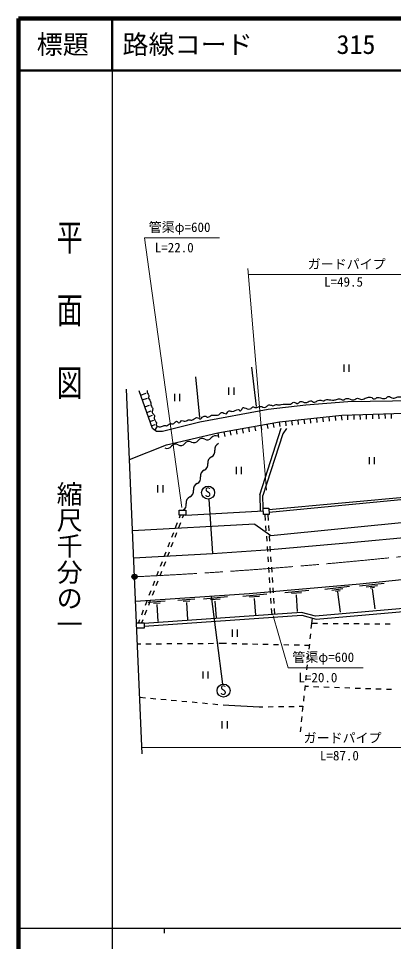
# Model space of a CAD drawing. Units: millimetres at full size, sheet at 1:1000; details may follow other scales. Extents: x 40000 to 680000, y 20000 to 380000.
# Drawn here: x 40000 to 112099, y 202409 to 380000 of the extents above; entities that cross this region are included whole.
import ezdxf
from ezdxf.enums import TextEntityAlignment as Align

# ---------------------------------------------------------------- set-up
doc = ezdxf.new("R2010")
doc.units = ezdxf.units.MM
doc.header["$LTSCALE"] = 1000
doc.header["$PDMODE"] = 32
doc.header["$PDSIZE"] = 500
doc.linetypes.add('CHAIN', pattern=[18.5, 12, -1.5, 3.5, -1.5])
for name, color, linetype, lineweight in [('M-BGD', 7, 'Continuous', 25), ('M-BMK', 2, 'CHAIN', 13), ('M-BMK-SRVR', 3, 'Continuous', 25), ('M-STR-HTXT', 7, 'Continuous', 13), ('M-TTL', 2, 'Continuous', 140), ('M-TTL-BAND', 7, 'Continuous', 25), ('M-TTL-LINE', 7, 'Continuous', 50)]:
    doc.layers.add(name, color=color, linetype=linetype, lineweight=lineweight)
doc.layers.add('M-OTRS', color=6, linetype='Continuous')
doc.layers.add('M-TTL-TXT', color=7, linetype='Continuous')
doc.styles.add('@ＭＳ ゴシック', font='')
doc.styles.add('ＭＳ ゴシック', font='')
doc.styles.get('@ＭＳ ゴシック').set_extended_font_data('@MS Gothic')
doc.styles.get('ＭＳ ゴシック').set_extended_font_data('MS Gothic')

msp = doc.modelspace()

# ---------------------------------------------------------------- linework, layer by layer
at = {"layer": 'M-BGD'}
for p, q in [((84788, 312905), (85717, 305377)), ((102525, 313422), (102525, 312022)), ((103575, 312022), (103575, 313422)), ((74031, 311053), (74794, 303259)), ((65739, 301103), (63179, 308388)), ((63480, 307532), (64552, 307909)), ((70001, 307775), (70001, 306375)), ((71051, 306375), (71051, 307775)), ((80389, 308999), (80389, 307599)), ((81439, 307599), (81439, 308999)), ((63805, 306605), (64786, 306949)), ((64275, 305269), (65160, 305580)), ((95243, 305579), (88009, 304787)), ((103303, 306226), (95243, 305579)), ((116577, 306471), (103303, 306226)), ((64649, 304204), (65499, 304503)), ((64936, 303388), (65788, 303688)), ((88009, 304787), (74842, 302311)), ((102132, 303647), (120142, 304240)), ((103243, 303684), (103273, 302784)), ((104442, 303723), (104472, 302824)), ((105642, 303763), (105671, 302863)), ((106841, 303802), (106871, 302903)), ((108040, 303842), (108070, 302942)), ((109240, 303881), (109269, 302982)), ((110439, 303921), (110469, 303021)), ((111639, 303960), (111668, 303061)), ((65271, 302433), (66022, 302697)), ((74842, 302311), (67681, 300506)), ((78299, 300273), (90204, 302423)), ((87746, 301979), (87906, 301093)), ((88927, 302192), (89087, 301307)), ((90108, 302406), (90268, 301520)), ((90204, 302423), (102132, 303647)), ((91301, 302535), (91392, 301640)), ((92494, 302658), (92586, 301763)), ((93688, 302781), (93780, 301885)), ((94882, 302903), (94974, 302008)), ((96076, 303026), (96167, 302130)), ((97269, 303148), (97361, 302253)), ((98463, 303271), (98555, 302375)), ((99657, 303393), (99749, 302498)), ((100850, 303516), (100942, 302620)), ((102044, 303638), (102136, 302743)), ((65553, 301633), (66295, 301894)), ((66534, 300506), (65739, 301103)), ((66243, 300725), (66674, 301413)), ((67681, 300506), (66534, 300506)), ((68434, 297991), (78299, 300273)), ((78299, 300273), (78459, 299387)), ((79480, 300486), (79640, 299600)), ((80661, 300699), (80821, 299814)), ((81842, 300913), (82002, 300027)), ((83023, 301126), (83183, 300240)), ((84203, 301339), (84363, 300453)), ((85384, 301552), (85544, 300667)), ((86392, 288375), (90473, 301164)), ((86565, 301766), (86725, 300880)), ((91526, 301100), (90838, 300111)), ((90838, 300111), (86964, 288220)), ((61355, 295148), (68434, 297991)), ((107388, 295629), (107388, 294229)), ((108438, 294229), (108438, 295629)), ((81843, 293737), (81843, 292337)), ((82893, 292337), (82893, 293737)), ((66744, 290182), (66744, 288782)), ((67794, 288782), (67794, 290182)), ((86392, 288375), (86441, 285238)), ((87064, 285779), (86964, 288220)), ((88158, 285508), (119513, 288372)), ((119339, 287942), (88169, 284965)), ((76575, 287533), (77271, 277094)), ((70870, 285394), (72150, 285394)), ((70870, 284429), (70870, 285394)), ((72150, 284429), (70870, 284429)), ((71091, 284429), (70872, 283865)), ((71712, 284429), (71493, 283865)), ((72150, 285394), (72150, 284429)), ((72150, 284429), (87075, 285274)), ((87064, 285779), (88151, 285803)), ((87090, 284568), (87064, 285779)), ((88177, 284591), (87090, 284568)), ((87365, 284574), (87445, 283412)), ((87917, 284586), (87996, 283437)), ((88151, 285803), (88177, 284591)), ((85458, 282728), (61942, 281409)), ((70510, 282933), (70147, 282001)), ((71131, 282933), (70768, 282001)), ((85458, 282728), (88534, 280540)), ((87513, 282414), (87581, 281417)), ((88064, 282439), (88132, 281442)), ((88534, 280540), (119945, 283657)), ((69785, 281069), (69423, 280137)), ((70406, 281069), (70044, 280137)), ((103808, 279152), (120264, 280764)), ((69060, 279205), (68698, 278273)), ((69681, 279205), (69319, 278273)), ((87650, 280419), (87718, 279421)), ((88201, 280444), (88269, 279446)), ((88418, 277842), (103808, 279152)), ((62163, 276224), (77271, 277094)), ((68336, 277341), (67973, 276409)), ((68957, 277341), (68594, 276409)), ((77271, 277094), (88418, 277842)), ((87786, 278424), (87854, 277426)), ((88337, 278449), (88405, 277451)), ((67611, 275477), (67249, 274545)), ((68232, 275477), (67870, 274545)), ((87923, 276428), (87991, 275431)), ((88474, 276453), (88542, 275456)), ((66886, 273613), (66524, 272681)), ((67507, 273613), (67145, 272681)), ((88059, 274433), (88127, 273435)), ((88610, 274458), (88678, 273460)), ((66162, 271748), (65799, 270816)), ((66783, 271748), (66421, 270816)), ((88195, 272438), (88264, 271440)), ((88747, 272463), (88815, 271465)), ((105652, 271203), (120095, 272779)), ((84358, 269365), (105652, 271203)), ((88332, 270442), (88400, 269445)), ((88883, 270467), (88951, 269470)), ((91177, 269581), (95806, 269982)), ((98888, 270203), (103637, 270748)), ((100226, 270031), (102385, 270299)), ((100962, 269811), (101812, 269945)), ((105530, 270831), (110279, 271376)), ((106868, 270659), (109027, 270927)), ((107604, 270439), (108454, 270573)), ((107976, 270296), (108504, 266388)), ((62518, 267918), (84358, 269365)), ((65437, 269884), (65075, 268952)), ((66058, 269884), (65696, 268952)), ((70637, 268104), (73886, 268315)), ((75583, 268361), (80213, 268762)), ((76888, 268189), (78794, 268318)), ((79286, 251926), (77109, 268884)), ((83139, 268887), (87769, 269288)), ((84443, 268715), (86350, 268844)), ((85332, 268414), (85547, 265204)), ((88468, 268447), (88537, 267449)), ((89020, 268472), (89088, 267474)), ((92481, 269409), (94387, 269538)), ((93369, 269108), (93584, 265897)), ((101334, 269668), (101862, 265760)), ((64713, 268020), (64350, 267088)), ((64929, 267726), (68177, 267936)), ((65334, 268020), (64971, 267088)), ((65941, 267506), (67212, 267583)), ((66601, 267277), (66782, 264009)), ((71650, 267885), (72921, 267961)), ((72309, 267655), (72491, 264388)), ((77776, 267888), (77991, 264678)), ((88605, 266452), (88684, 265290)), ((89156, 266477), (89235, 265328)), ((120600, 267047), (97103, 265030)), ((97207, 264427), (120657, 266517)), ((63988, 266156), (63626, 265224)), ((64141, 263071), (94474, 265220)), ((94437, 265689), (64143, 263586)), ((64609, 266156), (64247, 265224)), ((97103, 265030), (94437, 265689)), ((94474, 265220), (97207, 264427)), ((96481, 264638), (96332, 263580)), ((62697, 263730), (64144, 263722)), ((63263, 264292), (63044, 263728)), ((63884, 264292), (63665, 263728)), ((64144, 263722), (64139, 262707)), ((96332, 263580), (96231, 262611)), ((97481, 263571), (96332, 263580)), ((99481, 263555), (98481, 263563)), ((101481, 263539), (100481, 263547)), ((103481, 263523), (102481, 263531)), ((105481, 263508), (104481, 263516)), ((107481, 263492), (106481, 263500)), ((109481, 263476), (108481, 263484)), ((111481, 263460), (110481, 263468)), ((64139, 262707), (62741, 262715)), ((81076, 262444), (81076, 261044)), ((82126, 261044), (82126, 262444)), ((96127, 261616), (96023, 260621)), ((63496, 259617), (62873, 259612)), ((65496, 259632), (64496, 259624)), ((67496, 259647), (66496, 259640)), ((69496, 259663), (68496, 259655)), ((71496, 259678), (70496, 259670)), ((73496, 259693), (72496, 259686)), ((75496, 259709), (74496, 259701)), ((77496, 259724), (76496, 259716)), ((79119, 259736), (78496, 259732)), ((80007, 259717), (79119, 259736)), ((82007, 259674), (81007, 259696)), ((84007, 259631), (83007, 259652)), ((86006, 259588), (85006, 259609)), ((88006, 259544), (87006, 259566)), ((90005, 259501), (89005, 259523)), ((92005, 259458), (91005, 259480)), ((94004, 259415), (93004, 259436)), ((95892, 259374), (95004, 259393)), ((95919, 259627), (95815, 258632)), ((95711, 257638), (95607, 256643)), ((75417, 254390), (75417, 252990)), ((76467, 252990), (76467, 254390)), ((95503, 255648), (95399, 254654)), ((95295, 253659), (95191, 252665)), ((95087, 251670), (94983, 250676)), ((95728, 251449), (95067, 251474)), ((97727, 251377), (96727, 251413)), ((99725, 251304), (98726, 251340)), ((101724, 251231), (100725, 251267)), ((103723, 251158), (102723, 251195)), ((105721, 251085), (104722, 251122)), ((107720, 251013), (106721, 251049)), ((109719, 250940), (108719, 250976)), ((111717, 250867), (110718, 250903)), ((63309, 249414), (64406, 249314)), ((65402, 249223), (66398, 249133)), ((67394, 249042), (68389, 248951)), ((69385, 248860), (70381, 248770)), ((71377, 248679), (72373, 248588)), ((94879, 249681), (94775, 248686)), ((73369, 248497), (74365, 248407)), ((75361, 248316), (76356, 248225)), ((77352, 248135), (78348, 248044)), ((79344, 247953), (80441, 247853)), ((80441, 247853), (86294, 247563)), ((86294, 247563), (86983, 247573)), ((87983, 247587), (88983, 247601)), ((89982, 247615), (90982, 247630)), ((91982, 247644), (92982, 247658)), ((93982, 247672), (94671, 247682)), ((94672, 247692), (94568, 246697)), ((94464, 245703), (94360, 244708)), ((79117, 244813), (79117, 243413)), ((80167, 243413), (80167, 244813)), ((94256, 243713), (94155, 242744))]:
    msp.add_line(p, q, dxfattribs=at)
for centre in [(76456, 288778), (79423, 250683)]:
    msp.add_circle(centre, 1250, dxfattribs=at)
for centre, radius, start, end in [((72760, 297664), 976, 60.1906, 144.06485), ((73731, 299358), 976, 240.1906, 324.06485), ((75311, 298212), 976, 60.1906, 144.06485), ((76282, 299906), 976, 240.1906, 324.06485), ((77862, 298760), 976, 60.1906, 144.06485), ((68628, 298261), 976, 240.1906, 324.06485), ((70209, 297116), 976, 60.1906, 144.06485), ((71179, 298810), 976, 240.1906, 324.06485), ((76606, 296739), 1184, 293.86699, 9.69461), ((78942, 297137), 1184, 113.86699, 189.69461), ((77565, 294572), 1184, 113.86699, 189.69461), ((76188, 292007), 1184, 113.86699, 189.69461), ((75230, 294173), 1184, 293.86699, 9.69461), ((73853, 291608), 1184, 293.86699, 9.69461), ((74812, 289442), 1184, 113.86699, 189.69461), ((73435, 286876), 1184, 113.86699, 189.69461), ((72477, 289043), 1184, 293.86699, 9.69461), ((71100, 286477), 1184, 293.86699, 9.69461)]:
    msp.add_arc(centre, radius, start, end, dxfattribs=at)
msp.add_open_spline([(64714, 308405), (64706, 308183), (64698, 308073), (64776, 307883), (64848, 307709), (65009, 307674), (65057, 307492), (65110, 307293), (64952, 307173), (64987, 306970), (65021, 306771), (65162, 306709), (65260, 306533), (65314, 306436), (65339, 306379), (65377, 306275), (65499, 305941), (65351, 305680), (65541, 305378), (65615, 305260), (65717, 305237), (65783, 305113), (65883, 304921), (65788, 304775), (65767, 304559), (65754, 304419), (65632, 304337), (65689, 304208), (65794, 303968), (65974, 303909), (66110, 303685), (66135, 303646), (66128, 303615), (66134, 303568), (66168, 303302), (66042, 303136), (66126, 302882), (66196, 302670), (66331, 302598), (66430, 302398), (66491, 302274), (66563, 302209), (66563, 302070), (66562, 301967), (66425, 301928), (66454, 301829), (66511, 301632), (66651, 301549), (66844, 301478), (67018, 301413), (67136, 301421), (67320, 301454), (67467, 301480), (67535, 301545), (67678, 301587), (67935, 301662), (68090, 301696), (68357, 301680), (68408, 301677), (68417, 301598), (68466, 301610), (68778, 301686), (68837, 301981), (69145, 302070), (69361, 302133), (69499, 301921), (69715, 301985), (69847, 302024), (69871, 302134), (69980, 302219), (70135, 302339), (70206, 302468), (70401, 302492), (70594, 302515), (70613, 302185), (70807, 302203), (71121, 302233), (71168, 302594), (71478, 302656), (71633, 302686), (71702, 302536), (71860, 302523), (72022, 302509), (72118, 302517), (72273, 302562), (72436, 302609), (72484, 302738), (72648, 302780), (72908, 302848), (73072, 302674), (73334, 302734), (73528, 302778), (73619, 302858), (73795, 302952), (73977, 303049), (74044, 303186), (74247, 303225), (74564, 303286), (74736, 302855), (75035, 302975), (75181, 303034), (75189, 303171), (75316, 303264), (75509, 303406), (75647, 303471), (75886, 303490), (76098, 303507), (76174, 303244), (76385, 303272), (76713, 303316), (76819, 303565), (77134, 303670), (77293, 303723), (77396, 303659), (77563, 303670), (77936, 303693), (78182, 303593), (78515, 303763), (78756, 303887), (78798, 304110), (79053, 304200), (79401, 304323), (79610, 303861), (79966, 303958), (80140, 304006), (80149, 304174), (80278, 304302), (80359, 304382), (80385, 304469), (80496, 304497), (80700, 304548), (80817, 304398), (81027, 304411), (81545, 304444), (81794, 304759), (82314, 304746), (82481, 304742), (82520, 304414), (82657, 304489), (82924, 304635), (82923, 304949), (83195, 305129), (83255, 305168), (83304, 305103), (83375, 305090), (83840, 305000), (84126, 304702), (84569, 304871), (84789, 304955), (84806, 305202), (85037, 305253), (85244, 305300), (85355, 305134), (85567, 305136), (85937, 305140), (86118, 305339), (86488, 305355), (86891, 305373), (87124, 305087), (87510, 305207), (87735, 305276), (87758, 305494), (87970, 305597), (88195, 305706), (88362, 305611), (88610, 305573), (88734, 305555), (88789, 305461), (88914, 305472), (89172, 305494), (89281, 305661), (89538, 305698), (89762, 305730), (89890, 305622), (90115, 305644), (90271, 305658), (90352, 305703), (90505, 305729), (91095, 305830), (91437, 305797), (92035, 305820), (92140, 305824), (92204, 305784), (92305, 305815), (92574, 305897), (92665, 306118), (92945, 306148), (93249, 306180), (93395, 305852), (93694, 305919), (93774, 305937), (93804, 305986), (93870, 306034), (93996, 306124), (94032, 306241), (94183, 306278), (94564, 306372), (94780, 306069), (95172, 306099), (95384, 306115), (95501, 306160), (95699, 306239), (95868, 306306), (95927, 306441), (96108, 306461), (96442, 306499), (96581, 306144), (96916, 306169), (97215, 306191), (97313, 306440), (97606, 306508), (97807, 306555), (97928, 306552), (98133, 306532), (98297, 306516), (98377, 306419), (98542, 306426), (98840, 306439), (98972, 306625), (99268, 306660), (99581, 306698), (99760, 306636), (100075, 306614), (100286, 306599), (100404, 306538), (100614, 306567), (100892, 306605), (101030, 306706), (101304, 306766), (101493, 306807), (101603, 306838), (101795, 306824), (102049, 306805), (102162, 306639), (102416, 306625), (102673, 306611), (102770, 306839), (103024, 306883), (103599, 306982), (103928, 306530), (104499, 306649), (104773, 306705), (104875, 306912), (105154, 306941), (105488, 306976), (105638, 306673), (105973, 306684), (106368, 306697), (106537, 306941), (106921, 307035), (107216, 307107), (107391, 307144), (107693, 307117), (108014, 307088), (108137, 306744), (108454, 306801), (108649, 306836), (108711, 306983), (108899, 307047), (109549, 307268), (110042, 306630), (110654, 306941), (110845, 307038), (110878, 307208), (111075, 307292), (111432, 307444), (111612, 306939), (112000, 306929), (112152, 306926), (112238, 306951), (112386, 306988), (112676, 307061), (112812, 307236), (113111, 307234), (113578, 307230), (113811, 306854), (114270, 306941), (114726, 307028), (114795, 307532), (115253, 307608), (115587, 307664), (115787, 307566), (116107, 307456), (116321, 307383), (116374, 307171), (116599, 307152), (117698, 307056), (118313, 307315), (119407, 307456), (119577, 307478), (119670, 307502), (119840, 307515), (120379, 307553), (120682, 307462), (121221, 307421), (121633, 307389), (121902, 307149), (122274, 307327), (122552, 307461), (122805, 307699), (122731, 307971), (122622, 308368), (121893, 308254), (121806, 308661), (121733, 309007), (122314, 309090), (122356, 309469), (122392, 309789), (121889, 309851), (121923, 310171), (121948, 310400), (122249, 310402), (122298, 310627), (122345, 310848), (122163, 310956), (122122, 311177), (122074, 311438), (122279, 311627), (122146, 311856), (122108, 311920), (122040, 311919), (122005, 311985), (121885, 312213), (122272, 312372), (122192, 312617), (122143, 312768), (122003, 312789), (121935, 312933), (121869, 313073), (121811, 313167), (121841, 313319), (121876, 313492), (122132, 313507), (122110, 313682), (122089, 313857), (121950, 313905), (121841, 314044), (121805, 314091), (121771, 314108), (121748, 314161), (121476, 314782), (122283, 315203), (122110, 315858), (122024, 316188), (121720, 316250), (121607, 316572), (121554, 316725), (121517, 316823), (121549, 316982), (121580, 317138), (121749, 317185), (121736, 317344), (121719, 317554), (121516, 317615), (121490, 317824), (121477, 317934), (121585, 317973), (121607, 318082), (121644, 318261), (121730, 318389), (121642, 318550), (121580, 318663), (121509, 318714), (121397, 318772)], degree=3, knots=[0, 0, 0, 0, 1, 1, 1, 2, 2, 2, 3, 3, 3, 4, 4, 4, 5, 5, 5, 6, 6, 6, 7, 7, 7, 8, 8, 8, 9, 9, 9, 10, 10, 10, 11, 11, 11, 12, 12, 12, 13, 13, 13, 14, 14, 14, 15, 15, 15, 16, 16, 16, 17, 17, 17, 18, 18, 18, 19, 19, 19, 20, 20, 20, 21, 21, 21, 22, 22, 22, 23, 23, 23, 24, 24, 24, 25, 25, 25, 26, 26, 26, 27, 27, 27, 28, 28, 28, 29, 29, 29, 30, 30, 30, 31, 31, 31, 32, 32, 32, 33, 33, 33, 34, 34, 34, 35, 35, 35, 36, 36, 36, 37, 37, 37, 38, 38, 38, 39, 39, 39, 40, 40, 40, 41, 41, 41, 42, 42, 42, 43, 43, 43, 44, 44, 44, 45, 45, 45, 46, 46, 46, 47, 47, 47, 48, 48, 48, 49, 49, 49, 50, 50, 50, 51, 51, 51, 52, 52, 52, 53, 53, 53, 54, 54, 54, 55, 55, 55, 56, 56, 56, 57, 57, 57, 58, 58, 58, 59, 59, 59, 60, 60, 60, 61, 61, 61, 62, 62, 62, 63, 63, 63, 64, 64, 64, 65, 65, 65, 66, 66, 66, 67, 67, 67, 68, 68, 68, 69, 69, 69, 70, 70, 70, 71, 71, 71, 72, 72, 72, 73, 73, 73, 74, 74, 74, 75, 75, 75, 76, 76, 76, 77, 77, 77, 78, 78, 78, 79, 79, 79, 80, 80, 80, 81, 81, 81, 82, 82, 82, 83, 83, 83, 84, 84, 84, 85, 85, 85, 86, 86, 86, 87, 87, 87, 88, 88, 88, 89, 89, 89, 90, 90, 90, 91, 91, 91, 92, 92, 92, 93, 93, 93, 94, 94, 94, 95, 95, 95, 96, 96, 96, 97, 97, 97, 98, 98, 98, 99, 99, 99, 100, 100, 100, 101, 101, 101, 102, 102, 102, 103, 103, 103, 104, 104, 104, 105, 105, 105, 106, 106, 106, 107, 107, 107, 108, 108, 108, 109, 109, 109, 110, 110, 110, 111, 111, 111, 112, 112, 112, 113, 113, 113, 114, 114, 114, 115, 115, 115, 116, 116, 116, 117, 117, 117, 118, 118, 118, 119, 119, 119, 120, 120, 120, 121, 121, 121, 121], dxfattribs=at)
at = {"layer": 'M-BMK'}
msp.add_arc((19437, 1177910), 906342, 272.71183, 279.06362, dxfattribs=at)
at = {"layer": 'M-BMK-SRVR'}
for p, q in [((62319, 272583), (60777, 308680)), ((63774, 238528), (62319, 272583))]:
    msp.add_line(p, q, dxfattribs=at)
msp.add_circle((62319, 272583), 500, dxfattribs=at)
msp.add_point((62319, 272583), dxfattribs=at)
at = {"layer": 'M-OTRS'}
msp.add_point((62319, 272583), dxfattribs=at)
at = {"layer": 'M-STR-HTXT'}
for p, q in [((64237, 337774), (78676, 337774)), ((64237, 337774), (71428, 285883)), ((84070, 331892), (87701, 289275)), ((84168, 330738), (128132, 330738)), ((91854, 255053), (88959, 265098)), ((91854, 255053), (106293, 255053)), ((63723, 239720), (147677, 239720))]:
    msp.add_line(p, q, dxfattribs=at)
at = {"layer": 'M-TTL'}
for p, q in [((40000, 380000), (40000, 20000)), ((680000, 380000), (40000, 380000))]:
    msp.add_line(p, q, dxfattribs=at)
at = {"layer": 'M-TTL-BAND'}
for p, q in [((58000, 370000), (58000, 20000)), ((40000, 205000), (579000, 205000)), ((68000, 205000), (68000, 204000))]:
    msp.add_line(p, q, dxfattribs=at)
at = {"layer": 'M-TTL-LINE'}
for p, q in [((58000, 380000), (58000, 370000)), ((40000, 370000), (680000, 370000))]:
    msp.add_line(p, q, dxfattribs=at)

# ---------------------------------------------------------------- texts
at = {"layer": 'M-BGD', "style": 'ＭＳ ゴシック'}
for p in [(75778, 287404), (78744, 249310)]:
    msp.add_text('S', height=1833, dxfattribs=at).set_placement(p, align=Align.BOTTOM_LEFT)
at = {"layer": 'M-STR-HTXT', "style": 'ＭＳ ゴシック'}
for s, p in [('管渠φ=600', (65030, 338375)), ('L=22.0', (66207, 334457)), ('ガードパイプ', (95592, 331284)), ('L=49.5', (98752, 327863)), ('管渠φ=600', (92647, 255653)), ('L=20.0', (93824, 251735)), ('ガードパイプ', (94798, 240131)), ('L=87.0', (97958, 236710))]:
    msp.add_text(s, height=1833, dxfattribs=at).set_placement(p, align=Align.BOTTOM_LEFT)
at = {"layer": 'M-TTL-BAND', "style": '@ＭＳ ゴシック', "width": 1.4}
msp.add_text('平  面  図', height=3666, rotation=270, dxfattribs=at).set_placement((49777, 306475), align=Align.MIDDLE_RIGHT)
at = {"layer": 'M-TTL-BAND', "style": '@ＭＳ ゴシック'}
msp.add_text('縮尺千分の一', height=3666, rotation=270, dxfattribs=at).set_placement((49777, 261030), align=Align.MIDDLE_RIGHT)
at = {"layer": 'M-TTL-TXT', "style": 'ＭＳ ゴシック'}
msp.add_text('標題', height=3666, dxfattribs=at).set_placement((48500, 375000), align=Align.MIDDLE_CENTER)
for s, p in [('路線コード', (60000, 375000)), ('315', (101142, 375000))]:
    msp.add_text(s, height=3666, dxfattribs=at).set_placement(p, align=Align.MIDDLE_LEFT)

doc.saveas('drawing.dxf')
